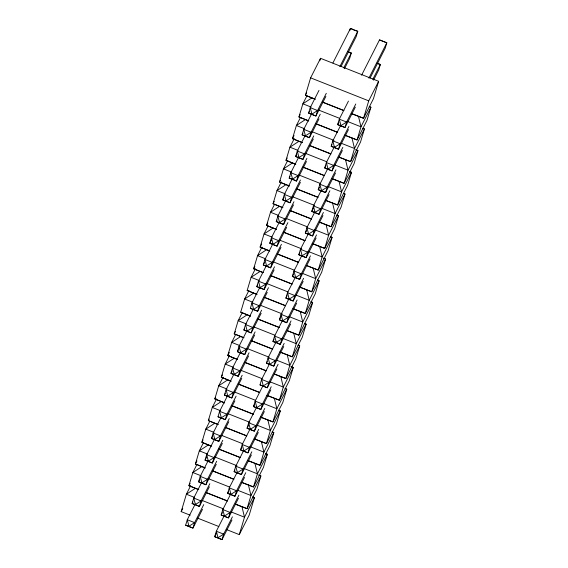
<?xml version="1.0" encoding="UTF-8"?>
<svg xmlns="http://www.w3.org/2000/svg" width="568" height="568" viewBox="0 0 568 568"><rect width="100%" height="100%" fill="white"/><g stroke="black" fill="none" stroke-linecap="round" stroke-linejoin="round"><path stroke-width="0.85" d="M190.181 515.19L181.178 511.626L186.375 494.21L190.734 485.605M250.367 316.142L240.697 312.159L244.616 299.009L248.983 290.411M256.842 294.451L247.165 290.468L251.091 277.319L255.451 268.721M351.933 113.834L363.527 118.265L373.446 98.725L378.643 81.302L320.522 58.305L310.611 77.852L305.414 95.268L315.084 99.251M319.784 60.797L320.522 58.305M202.513 509.283L192.964 528.098L185.644 525.201L187.277 519.741L195.229 504.057M234.875 400.838L225.326 419.66L218.005 416.763L219.631 411.296L227.59 395.612M267.23 292.392L257.68 311.214L250.36 308.317L251.993 302.851L259.945 287.167M349.746 30.743L350.442 28.4L357.762 31.297L356.136 36.764L340.999 66.598M276.872 368.959L267.322 387.781L260.002 384.884L261.635 379.417L269.594 363.733M227.015 529.766L239.291 534.623L244.489 517.207L254.407 497.66L252.81 496.986M378.643 81.302L368.724 100.848L363.527 118.265L352.068 113.735M306.599 92.925L305.414 95.268L315.233 99.159M306.834 95.992L302.865 103.809L298.938 116.958L308.616 120.941M300.131 114.615L298.938 116.958L308.765 120.842M300.358 117.682L296.389 125.5L292.47 138.649L302.14 142.632M294.054 135.518L292.47 138.649L302.29 142.532M294.281 138.585L289.921 147.183L285.995 160.332L294.849 163.996M318.989 90.397L310.234 107.65L308.609 113.117L315.929 116.014L325.876 96.411M332.919 62.949L350.442 28.4L354.46 30.274M309.404 111.548L308.609 113.117L315.929 116.014L317.555 110.547L326.309 93.294M287.188 157.989L285.995 160.332L295.821 164.223M287.813 160.275L283.446 168.873L279.527 182.023L289.197 186.006M311.718 113.657L303.766 129.341L302.133 134.808L309.454 137.704L319.003 118.882M302.929 133.239L302.133 134.808L309.454 137.704L311.086 132.237L320.238 114.203M280.322 180.461L279.527 182.023L289.346 185.913M281.337 181.966L276.978 190.564L273.052 203.713L282.729 207.696M339.841 66.626L357.762 31.297L355.284 30.53M305.25 135.347L297.291 151.031L295.665 156.491L302.985 159.395L313.33 139.004M296.858 154.141L295.665 156.491L302.985 159.395L304.611 153.928L313.763 135.887M274.245 201.37L273.052 203.713L282.878 207.597M274.472 204.437L270.503 212.254L266.584 225.404L276.254 229.387M343.725 67.904L351.294 52.987L348.042 51.695M298.775 157.031L290.823 172.722L289.19 178.182L296.51 181.078L306.457 161.475M344.485 68.657L349.661 58.454L351.294 52.987L348.816 52.22M289.985 176.612L289.19 178.182L292.584 179.041L296.51 181.078L298.143 175.618L306.897 158.365M267.769 223.054L266.584 225.404L276.403 229.287M268.004 226.121L264.035 233.938L260.108 247.094L269.786 251.07M292.307 178.721L284.348 194.405L282.722 199.872L290.042 202.769L300.387 182.378M283.915 197.522L282.722 199.872L290.042 202.769L291.668 197.302L300.422 180.049M261.699 243.963L260.108 247.094L269.118 250.651M261.926 247.03L257.56 255.628L253.64 268.778L262.494 272.434M285.832 200.412L277.88 216.096L276.247 221.563L283.567 224.459L293.514 204.849M277.042 219.994L276.247 221.563L283.567 224.459L285.2 218.992L293.954 201.739M254.826 266.435L253.64 268.778L263.46 272.668M279.364 222.102L271.405 237.786L269.779 243.246L277.099 246.15L286.648 227.328M271.369 240.115L269.779 243.246L277.099 246.15L278.725 240.683L287.877 222.642M272.889 243.786L264.936 259.477L263.303 264.936L270.624 267.833L280.968 247.442M264.496 262.586L263.303 264.936L270.624 267.833L272.257 262.373L281.409 244.332M348.447 101.111L339.295 119.152L337.662 124.619L344.989 127.516L355.327 107.125M361.575 75.232L379.502 39.902L386.822 42.799L385.189 48.259L370.059 78.093M242.117 312.876L238.148 320.693L234.222 333.849L243.076 337.506M338.855 122.262L337.662 124.619L344.989 127.516L346.615 122.049L355.767 104.008M266.42 265.476L258.461 281.16L256.835 286.627L264.156 289.524L274.103 269.921M257.631 285.058L256.835 286.627L264.156 289.524L265.781 284.057L274.536 266.804M235.415 331.499L234.222 333.849L244.048 337.733M340.779 125.152L332.82 140.843L331.194 146.303L338.514 149.199L348.461 129.596M235.642 334.566L231.673 342.383L227.754 355.532L237.474 359.537M331.989 144.733L331.194 146.303L338.514 149.199L340.147 143.739L348.894 126.486M229.337 352.409L227.754 355.532L237.573 359.423M368.902 78.128L386.822 42.799L379.502 39.902M334.311 146.842L326.351 162.526L324.719 167.993L332.046 170.89L342.383 150.499M229.564 355.476L225.205 364.074L221.279 377.223L230.956 381.206M325.911 165.643L324.719 167.993L332.046 170.89L333.672 165.423L342.824 147.389M253.079 309.638L245.518 324.541L243.892 330.008L251.212 332.905L261.159 313.295M244.687 328.439L243.892 330.008L251.212 332.905L252.838 327.438L261.592 310.185M222.471 374.88L221.279 377.223L231.105 381.114M372.785 79.399L380.354 64.482L377.095 63.197M327.438 169.314L319.876 184.217L318.25 189.684L325.57 192.58L335.518 172.97M373.545 80.159L378.721 69.949L380.354 64.482L377.045 63.46M223.096 377.166L218.73 385.764L214.81 398.913L224.481 402.897M268.465 287.713L259.313 305.747L257.68 311.214L250.36 308.317M319.443 187.326L318.25 189.684L325.57 192.58L327.204 187.113L335.951 169.86M247.002 330.541L239.05 346.231L237.417 351.691L244.737 354.588L254.684 334.985M239.007 348.553L237.417 351.691L244.737 354.588L246.37 349.128L255.124 331.875M215.606 397.351L214.81 398.913L224.63 402.797M321.367 190.223L313.408 205.907L311.775 211.374L319.102 214.271L329.042 194.661M216.621 398.85L212.262 407.448L208.335 420.604L218.013 424.58M313.366 208.236L311.775 211.374L319.102 214.271L320.728 208.804L329.88 190.763M240.534 352.231L232.575 367.915L230.949 373.382L238.269 376.279L248.614 355.887M232.142 371.032L230.949 373.382L238.269 376.279L239.895 370.812L249.047 352.778M209.13 419.035L208.335 420.604L218.162 424.488M314.892 211.907L306.933 227.598L305.307 233.057L312.627 235.954L322.972 215.57M209.755 421.321L205.786 429.138L201.867 442.287L210.721 445.951M306.5 230.707L305.307 233.057L312.627 235.954L314.26 230.494L323.412 212.453M234.059 373.921L226.107 389.605L224.474 395.072L231.794 397.969L241.741 378.366M225.269 393.503L224.474 395.072L231.794 397.969L233.427 392.502L242.181 375.249M203.053 439.944L201.867 442.287L211.686 446.178M308.424 233.597L300.465 249.281L298.832 254.748L306.159 257.645L316.099 238.042M203.287 443.012L199.318 450.829L195.392 463.978L205.069 467.961M299.627 253.179L298.832 254.748L306.159 257.645L307.785 252.178L316.539 234.925M196.982 460.854L195.392 463.978L205.218 467.869M301.949 255.288L293.99 270.971L292.364 276.438L299.684 279.335L310.029 258.944M196.812 464.702L192.843 472.519L188.924 485.668L198.594 489.651M293.557 274.081L292.364 276.438L299.684 279.335L301.317 273.868L310.469 255.834M220.718 418.084L213.163 432.986L211.53 438.446L218.85 441.343L228.797 421.74M212.723 436.096L211.53 438.446L218.85 441.343L220.483 435.883L229.238 418.63M190.11 483.325L188.924 485.668L198.743 489.552M295.083 277.759L287.522 292.662L285.889 298.129L293.209 301.026L303.156 281.416M236.103 396.152L226.951 414.193L225.326 419.66L218.005 416.763M287.081 295.772L285.889 298.129L293.209 301.026L294.842 295.559L303.596 278.306M214.647 438.986L206.688 454.67L205.062 460.137L212.382 463.034L222.329 443.43M206.653 456.999L205.062 460.137L212.382 463.034L214.008 457.567L222.762 440.314M289.005 298.669L281.046 314.352L279.421 319.812L286.741 322.709L296.688 303.106M181.178 511.626L182.761 508.502M281.011 316.681L279.421 319.812L286.741 322.709L288.374 317.249L297.121 299.996M208.172 460.676L200.22 476.36L198.587 481.827L205.907 484.724L216.252 464.333M199.78 479.47L198.587 481.827L205.907 484.724L207.54 479.257L216.692 461.223M282.537 320.352L274.578 336.036L272.945 341.503L280.265 344.4L290.61 324.009M274.138 339.153L272.945 341.503L276.339 342.355L280.265 344.4L281.898 338.933L291.05 320.899M201.704 482.367L193.745 498.051L192.119 503.518L199.439 506.415L209.386 486.804M192.914 501.949L192.119 503.518L199.439 506.415L201.065 500.948L209.819 483.695M276.062 342.042L268.103 357.726L266.477 363.193L273.797 366.09L283.744 346.487M267.272 361.624L266.477 363.193L273.797 366.09L275.43 360.623L284.178 343.37M263.119 385.423L255.16 401.107L253.534 406.567L260.854 409.464L270.801 389.861M203.749 504.597L194.597 522.638L192.964 528.098L185.644 525.201M254.727 404.217L253.534 406.567L260.854 409.464L262.487 404.004L271.234 386.751M278.107 364.28L268.955 382.314L267.322 387.781L260.002 384.884M256.651 407.107L248.692 422.791L247.059 428.258L254.379 431.155L264.326 411.551M248.649 425.12L247.059 428.258L254.379 431.155L256.012 425.695L264.766 408.435M250.176 428.797L242.216 444.481L240.591 449.948L247.911 452.845L258.255 432.454M241.783 447.598L240.591 449.948L247.911 452.845L249.544 447.378L258.696 429.344M243.707 450.488L235.748 466.172L234.115 471.639L241.435 474.536L251.383 454.925M234.911 470.07L234.115 471.639L241.435 474.536L243.069 469.069L251.823 451.816M237.232 472.178L229.273 487.862L227.647 493.322L234.967 496.219L244.517 477.404M228.442 491.753L227.647 493.322L234.967 496.219L236.6 490.759L245.752 472.718M230.764 493.862L222.805 509.546L221.172 515.013L228.492 517.909L238.439 498.306M222.365 512.663L221.172 515.013L228.492 517.909L230.125 512.45L238.879 495.197M223.891 516.34L216.33 531.236L214.704 536.703L222.024 539.6L231.971 519.997M216.294 533.565L214.704 536.703L222.024 539.6L223.657 534.133L232.404 516.88M239.291 534.623L249.21 515.077L254.407 497.66L252.767 497.014M311.811 97.952L302.865 103.809L311.051 107.047M305.335 119.642L296.389 125.5L304.576 128.737M298.867 141.333L289.921 147.183L298.108 150.428M292.392 163.023L283.446 168.873L291.632 172.111M285.924 184.714L276.978 190.564L285.164 193.802M279.449 206.397L270.503 212.254L278.689 215.492M272.981 228.087L264.035 233.938L272.221 237.183M266.506 249.778L257.56 255.628L265.746 258.866M260.037 271.469L251.091 277.319L259.278 280.556M253.562 293.152L244.616 299.009L252.803 302.247M247.094 314.842L238.148 320.693L246.334 323.938M240.619 336.533L231.673 342.383L239.859 345.621M227.676 379.907L218.73 385.764L226.916 389.002M221.208 401.597L212.262 407.448L220.448 410.692M214.732 423.288L205.786 429.138L213.973 432.376M208.264 444.978L199.318 450.829L207.505 454.066M201.789 466.662L192.843 472.519L201.029 475.757M195.321 488.352L186.375 494.21L194.561 497.447M234.201 358.238L225.205 364.074L233.391 367.311M345.465 135.525L357.059 139.955L366.971 120.409L370.897 107.26L369.299 106.592L370.897 107.26L360.978 126.806L357.059 139.955L344.776 135.099M338.989 157.208L350.584 161.646L360.502 142.099L364.422 128.95L362.824 128.283M331.705 178.579L344.116 183.336L354.027 163.79L357.954 150.641L355.554 149.632M326.046 200.589L337.64 205.02L347.559 185.48L351.478 172.331L349.881 171.657L351.478 172.331L341.567 191.87L337.64 205.02L325.365 200.163M319.578 222.28L331.172 226.71L341.084 207.164L345.01 194.015L343.413 193.347L345.01 194.015L335.092 213.561L331.172 226.71L319.713 222.173M312.286 243.644L324.697 248.401L334.616 228.854L338.535 215.705L336.938 215.038L338.535 215.705L328.623 235.251L324.697 248.401L312.421 243.544M306.635 265.654L318.229 270.091L328.141 250.545L332.067 237.396L330.469 236.721M299.343 287.017L311.754 291.774L321.673 272.235L325.592 259.086L323.199 258.078M293.691 309.035L305.286 313.465L315.197 293.926L319.124 280.769L317.526 280.102M287.216 330.718L298.811 335.156L308.729 315.609L312.649 302.46L311.051 301.793M279.932 352.089L292.342 356.846L302.254 337.3L306.18 324.15L304.583 323.476M274.28 374.099L285.867 378.529L295.786 358.99L299.705 345.841L298.108 345.166L299.705 345.841L289.794 365.38L285.867 378.529L274.408 374M266.988 395.463L279.399 400.22L289.311 380.681L293.237 367.524L290.837 366.523M261.33 417.473L272.924 421.91L282.843 402.364L286.762 389.215L285.164 388.547L286.762 389.215L276.85 408.761L272.924 421.91L260.648 417.054M254.862 439.163L266.456 443.601L276.368 424.055L280.294 410.905L278.696 410.231M247.57 460.527L259.981 465.284L269.899 445.745L273.819 432.596L272.221 431.921L273.819 432.596L263.907 452.135L259.981 465.284L247.705 460.428M241.918 482.544L253.513 486.975L263.424 467.436L267.351 454.286L265.753 453.612L267.351 454.286L257.432 473.826L253.513 486.975L242.053 482.445M235.443 504.235L247.037 508.665L256.956 489.119L260.875 475.97L258.483 474.962M310.611 77.852L368.724 100.848M322.603 102.07L343.881 110.49M322.454 102.169L343.746 110.59M318.414 109.965L339.7 118.385M347.069 121.296L360.978 126.806L358.486 116.426M362.789 128.304L364.422 128.95L354.51 148.496L350.584 161.646L339.124 157.109M316.127 123.76L337.413 132.181M315.986 123.859L337.278 132.28M311.946 131.648L334.048 140.395M341.411 143.313L354.51 148.496L352.018 138.116M356.313 149.995L357.954 150.641L348.035 170.187L344.116 183.336L331.833 178.473M309.659 145.451L330.938 153.871M309.51 145.543L330.803 153.971M305.47 153.339L326.756 161.759M334.942 165.004L348.035 170.187L345.543 159.807M303.184 167.141L324.47 175.562M303.042 167.233L324.335 175.661M299.002 175.029L320.281 183.45M328.467 186.687L341.567 191.87L339.075 181.49M296.716 188.824L317.995 197.245M296.567 188.924L317.86 197.352M292.527 196.72L314.629 205.46M321.999 208.378L335.092 213.561L332.599 203.181M290.241 210.515L311.527 218.936M290.099 210.614L311.392 219.035M286.059 218.403L307.338 226.831M314.707 229.742L328.623 235.251L326.131 224.871M330.427 236.749L332.067 237.396L322.148 256.942L318.229 270.091L306.77 265.554M283.773 232.206L305.051 240.626M283.624 232.298L304.917 240.725M279.584 240.094L301.686 248.841M309.056 251.759L322.148 256.942L319.656 246.562M323.959 258.433L325.592 259.086L315.68 278.625L311.754 291.774L300.294 287.245M277.298 253.896L298.583 262.317M277.972 254.315L298.449 262.416M273.116 261.784L294.394 270.205M302.581 273.442L315.68 278.625L313.188 268.245M317.484 280.123L319.124 280.769L309.205 300.316L305.286 313.465L293.003 308.609M270.829 275.579L292.108 284M270.68 275.679L291.973 284.106M266.64 283.475L287.926 291.895M296.113 295.133L309.205 300.316L306.713 289.936M311.015 301.814L312.649 302.46L302.737 322.006L298.811 335.156L287.351 330.619M247.165 290.468L256.992 294.352M264.354 297.27L285.64 305.69M264.212 297.369L285.505 305.79M260.172 305.165L282.275 313.905M289.637 316.823L302.737 322.006L300.245 311.626M304.54 323.504L306.18 324.15L296.262 343.697L292.342 356.846L280.059 351.982M240.697 312.159L250.516 316.042M257.886 318.96L279.165 327.381M257.737 319.053L279.03 327.48M253.697 326.849L274.983 335.269M282.353 338.187L296.262 343.697L293.77 333.317M251.411 340.651L272.697 349.071M251.269 340.743L272.562 349.171M247.229 348.539L269.331 357.286M276.694 360.197L289.794 365.38L287.301 355M291.597 366.878L293.237 367.524L283.318 387.071L279.399 400.22L267.94 395.683M244.943 362.334L266.222 370.762M244.836 362.448L266.101 370.861M240.754 370.23L262.04 378.65M270.226 381.888L283.318 387.071L280.826 376.69M238.468 384.025L259.754 392.445M238.326 384.124L259.619 392.545M234.286 391.92L255.564 400.341M263.751 403.578L276.85 408.761L274.358 398.381M278.654 410.259L280.294 410.905L270.375 430.452L266.456 443.601L254.996 439.064M232 405.715L253.278 414.136M231.85 405.808L253.143 414.235M227.811 413.603L249.913 422.351M257.283 425.269L270.375 430.452L267.883 420.071M225.524 427.406L246.81 435.826M225.382 427.498L246.675 435.926M221.343 435.294L242.621 443.714M249.991 446.633L263.907 452.135L261.415 441.755M219.056 449.089L240.335 457.517M218.907 449.189L240.2 457.616M214.867 456.984L236.97 465.732M244.339 468.643L257.432 473.826L254.94 463.445M259.242 475.324L260.875 475.97L250.964 495.516L247.037 508.665L235.578 504.128M212.581 470.78L233.867 479.2M212.439 470.879L233.732 479.3M208.399 478.675L229.678 487.095M237.864 490.333L250.964 495.516L248.472 485.136M206.113 492.47L227.392 500.891M205.964 492.562L227.257 500.99M201.924 500.358L223.21 508.779M231.396 512.024L244.489 517.207L241.996 506.826M197.55 518.101L218.829 526.529M317.555 110.547L311.91 114.14L310.234 107.65L317.555 110.547M311.086 132.237L305.442 135.83L303.766 129.341L311.086 132.237M346.615 122.049L340.97 125.642L339.295 119.152L346.615 122.049M304.611 153.928L298.967 157.521L297.291 151.031L304.611 153.928M340.147 143.739L334.495 147.332L332.82 140.843L340.147 143.739M333.672 165.423L328.027 169.016L326.351 162.526L333.672 165.423M291.668 197.302L286.024 200.894L284.348 194.405L291.668 197.302M327.204 187.113L321.552 190.706L319.876 184.217L327.204 187.113M285.2 218.992L279.555 222.585L277.88 216.096L285.2 218.992M320.728 208.804L315.084 212.396L313.408 205.907L320.728 208.804M278.725 240.683L273.08 244.275L271.405 237.786L278.725 240.683M314.26 230.494L308.609 234.087L306.933 227.598L314.26 230.494M272.257 262.373L266.612 265.966L264.936 259.477L272.257 262.373M307.785 252.178L302.14 255.77L300.465 249.281L307.785 252.178M265.781 284.057L260.137 287.649L258.461 281.16L265.781 284.057M301.317 273.868L295.665 277.461L293.99 270.971L301.317 273.868M259.313 305.747L253.669 309.34L251.993 302.851L259.313 305.747M294.842 295.559L289.197 299.151L287.522 292.662L294.842 295.559M252.838 327.438L247.194 331.03L245.518 324.541L252.838 327.438M288.374 317.249L282.722 320.842L281.046 314.352L288.374 317.249M246.37 349.128L240.725 352.721L239.05 346.231L246.37 349.128M239.895 370.812L234.25 374.404L232.575 367.915L239.895 370.812M275.43 360.623L269.779 364.216L268.103 357.726L275.43 360.623M233.427 392.502L227.782 396.095L226.107 389.605L233.427 392.502M268.955 382.314L263.311 385.906L261.635 379.417L268.955 382.314M226.951 414.193L221.307 417.785L219.631 411.296L226.951 414.193M262.487 404.004L256.835 407.597L255.16 401.107L262.487 404.004M220.483 435.883L214.839 439.476L213.163 432.986L220.483 435.883M256.012 425.695L250.367 429.28L248.692 422.791L256.012 425.695M214.008 457.567L208.364 461.159L206.688 454.67L214.008 457.567M249.544 447.378L243.892 450.971L242.216 444.481L249.544 447.378M207.54 479.257L201.896 482.85L200.22 476.36L207.54 479.257M243.069 469.069L237.424 472.661L235.748 466.172L243.069 469.069M201.065 500.948L195.42 504.54L193.745 498.051L201.065 500.948M236.6 490.759L230.949 494.352L229.273 487.862L236.6 490.759M194.597 522.638L188.952 526.231L187.277 519.741L194.597 522.638M230.125 512.45L224.481 516.035L222.805 509.546L230.125 512.45M223.657 534.133L218.005 537.726L216.33 531.236L223.657 534.133M298.143 175.618L292.584 179.041L290.823 172.722L298.143 175.618M281.898 338.933L276.339 342.355L274.578 336.036L281.898 338.933"/></g></svg>
